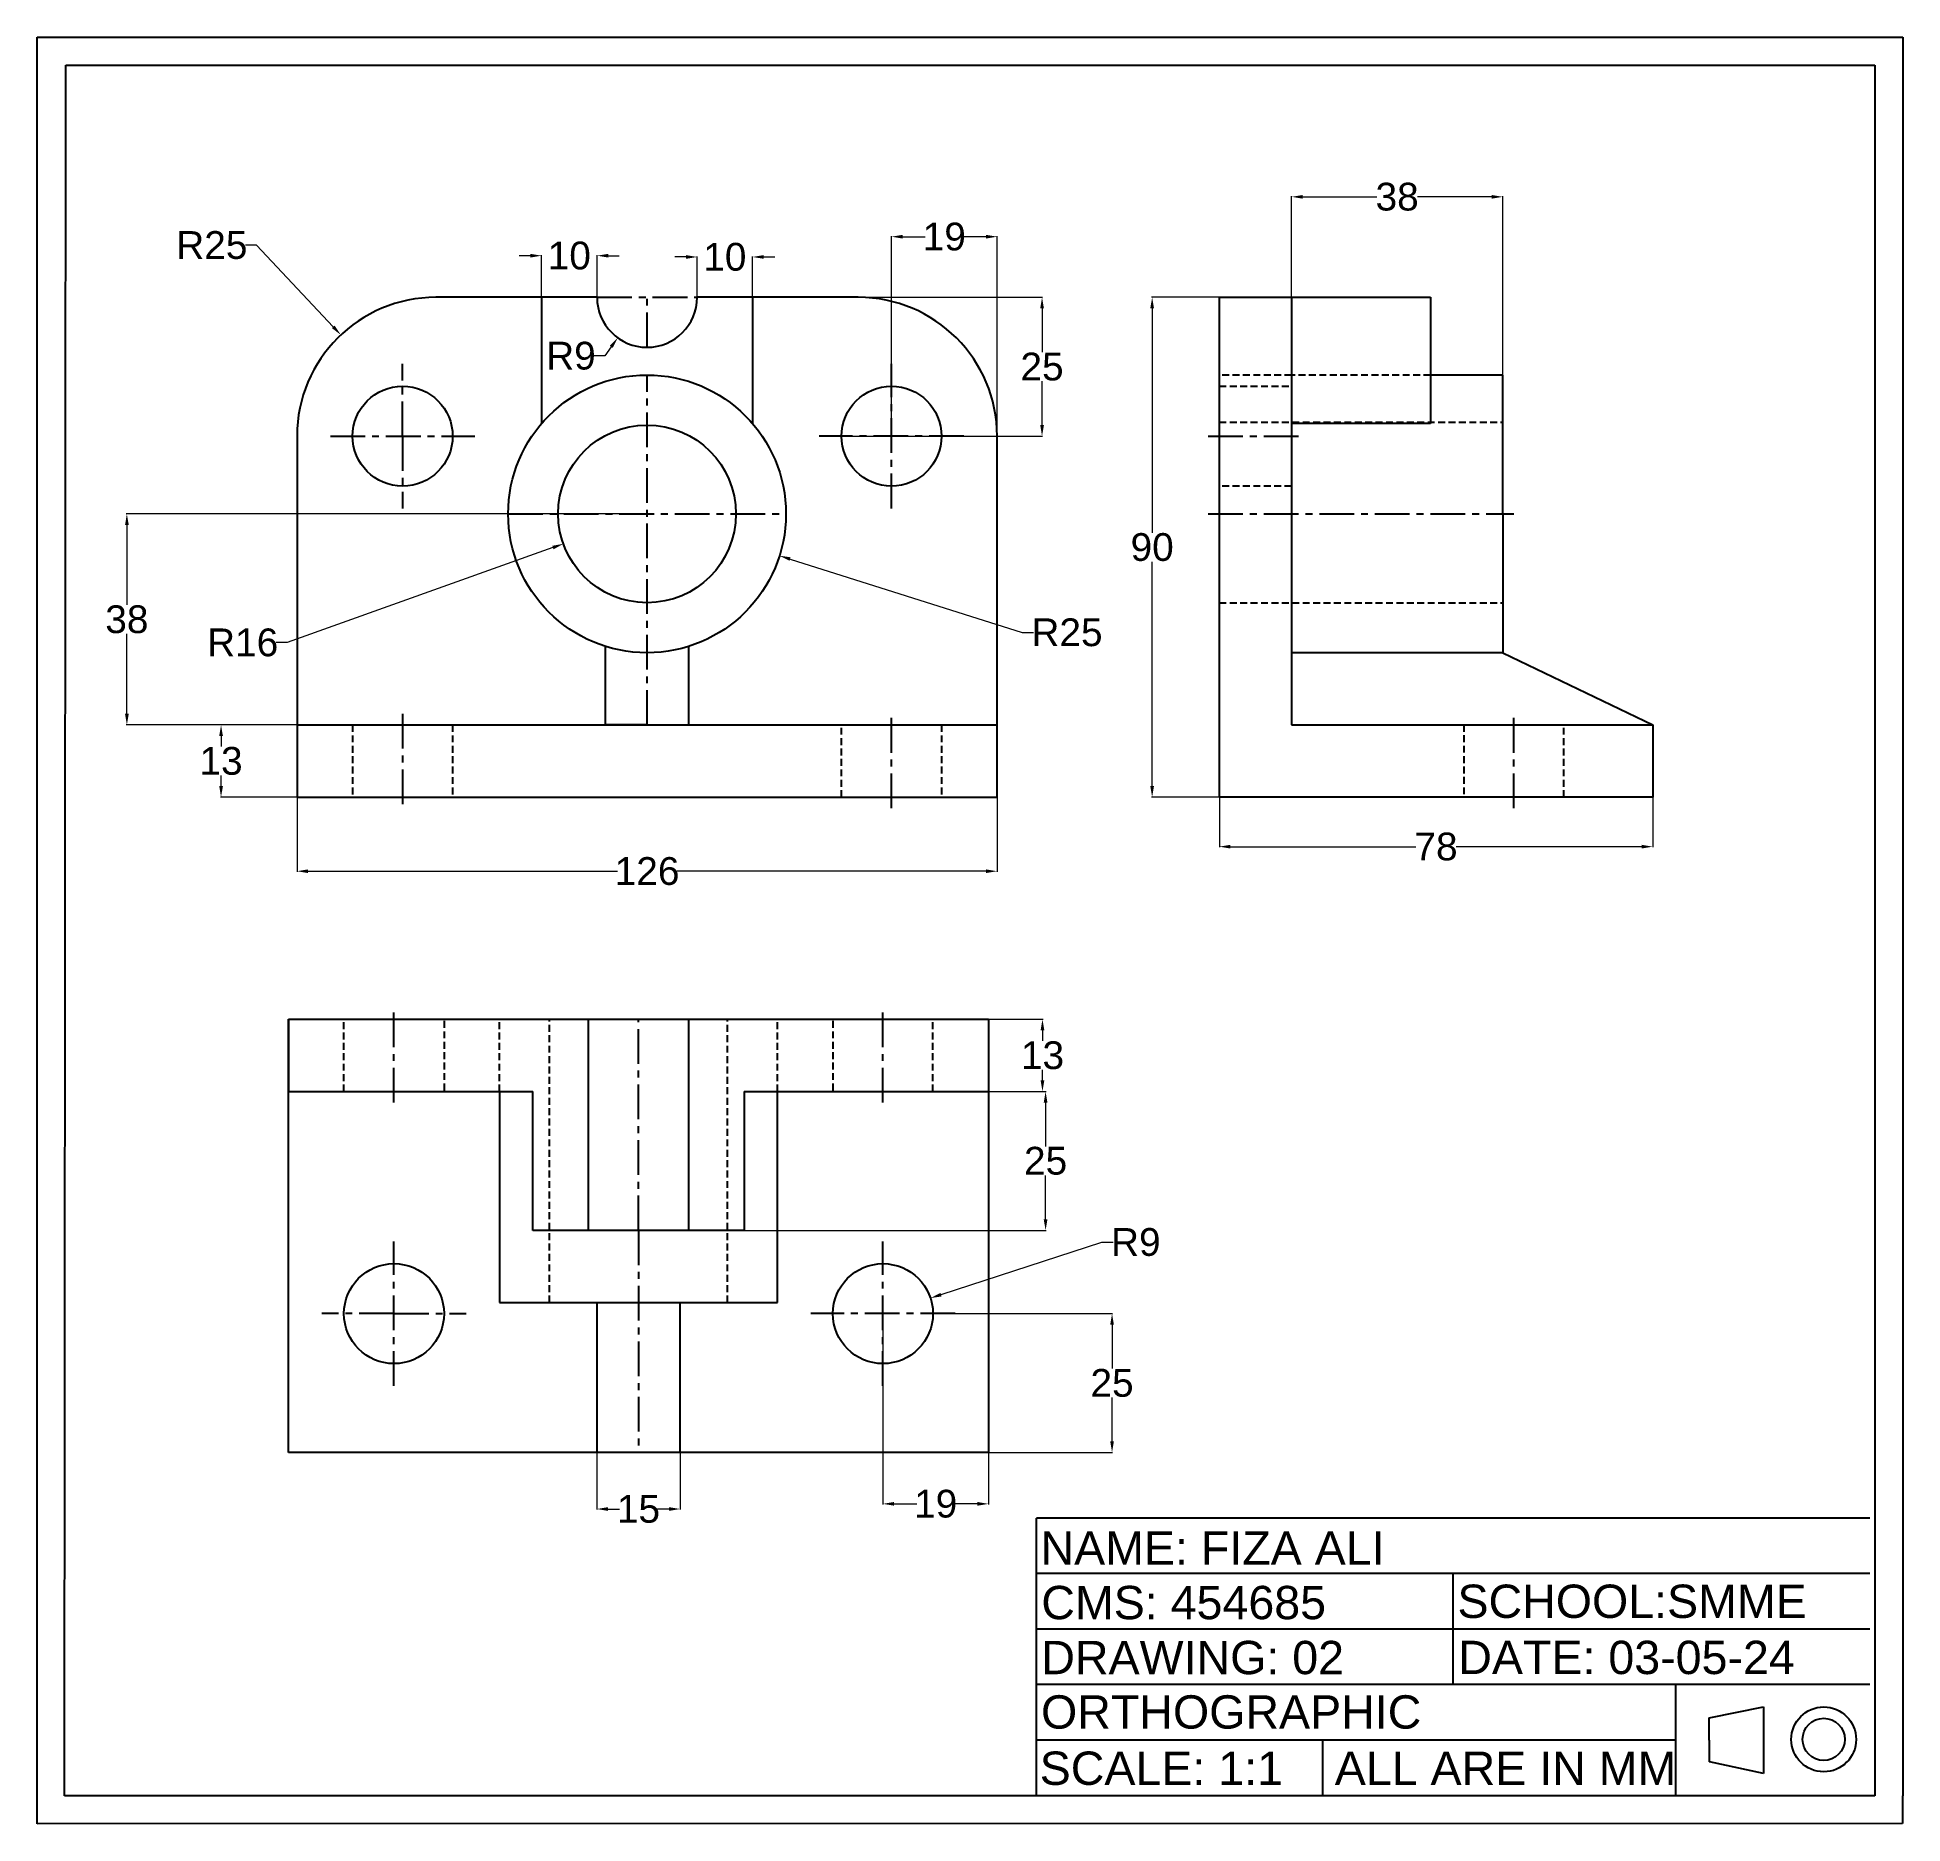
# Model space of a CAD drawing. Header units: inches. Extents: x -38 to 298, y -252 to 69.
import ezdxf

# ---------------------------------------------------------------- set-up
doc = ezdxf.new("R2010")
doc.units = ezdxf.units.IN
doc.header["$MEASUREMENT"] = 0
doc.linetypes.add('CENTER', pattern=[2, 1.25, -0.25, 0.25, -0.25])
doc.linetypes.add('HIDDEN', pattern=[0.375, 0.25, -0.125])
doc.layers.add('AM_5', color=3, linetype='Continuous', lineweight=15)
for name, color, linetype in [('BOUNDRY', 7, 'Continuous'), ('center line', 2, 'CENTER'), ('continuous line', 7, 'Continuous'), ('hidden line', 4, 'HIDDEN')]:
    doc.layers.add(name, color=color, linetype=linetype)
doc.styles.get("Standard").update_dxf_attribs({"font": 'arial.ttf'})
doc.dimstyles.new('AM_ANSI$0', dxfattribs={"dimtxt": 5, "dimasz": 2, "dimexe": 0.1, "dimexo": 0.05, "dimgap": 0.06, "dimtad": 0, "dimtih": 1, "dimtoh": 1, "dimdec": 0, "dimzin": 7, "dimdsep": 46, "dimtxsty": 'Standard', "dimcen": 0, "dimclrd": 256, "dimclre": 256, "dimclrt": 2, "dimadec": 0, "dimazin": 2, "dimtp": 0.1, "dimtm": 0.1, "dimtfac": 0.71, "dimtdec": 0, "dimtofl": 0, "dimtmove": 0, "dimatfit": 3, "dimfxl": 1, "dimtolj": 1, "dimtzin": 7, "dimlwd": -1, "dimlwe": -1, "dimarcsym": 1})
doc.dimstyles.new('AM_ANSI$4', dxfattribs={"dimtxt": 5, "dimasz": 2, "dimexe": 0.1, "dimexo": 0.05, "dimgap": 0.06, "dimtad": 0, "dimtih": 1, "dimtoh": 1, "dimdec": 0, "dimzin": 7, "dimdsep": 46, "dimtxsty": 'Standard', "dimcen": 0, "dimclrd": 256, "dimclre": 256, "dimclrt": 2, "dimadec": 0, "dimazin": 2, "dimtp": 0.1, "dimtm": 0.1, "dimtfac": 0.71, "dimtdec": 0, "dimtofl": 0, "dimtmove": 0, "dimatfit": 0, "dimfxl": 1, "dimtolj": 1, "dimtzin": 7, "dimlwd": -1, "dimlwe": -1, "dimarcsym": 1})

# ---------------------------------------------------------------- blocks, each defined once
blk = doc.blocks.new('*D4')
at = {"layer": 'AM_5', "linetype": 'ByBlock', "transparency": 16777216}
for p, q in [((174.95, -67.64), (174.95, -76.61)), ((252.95, -67.64), (252.95, -76.61)), ((176.95, -76.51), (210.32, -76.51)), ((250.95, -76.51), (217.57, -76.51))]:
    blk.add_line(p, q, dxfattribs=at)
at = {"layer": 'AM_5', "transparency": 16777216}
for points in [[(176.95, -76.17), (176.95, -76.84), (174.95, -76.51)], [(250.95, -76.17), (250.95, -76.84), (252.95, -76.51)]]:
    blk.add_solid(points, dxfattribs=at)
at = {"layer": 'Defpoints', "color": 0, "transparency": 16777216}
for p in [(174.95, -67.59), (252.95, -67.59), (252.95, -76.51)]:
    blk.add_point(p, dxfattribs=at)
at = {"layer": 'AM_5', "color": 2, "transparency": 16777216, "insert": (213.95, -76.51), "char_height": 5, "attachment_point": 5}
blk.add_mtext('\\A1;78', dxfattribs=at)
blk = doc.blocks.new('*D5')
at = {"layer": 'AM_5', "linetype": 'ByBlock', "transparency": 16777216}
for p, q in [((8.95, -67.64), (8.95, -81.03)), ((134.95, -67.64), (134.95, -81.03)), ((10.95, -80.93), (66.6, -80.93)), ((132.95, -80.93), (77.29, -80.93))]:
    blk.add_line(p, q, dxfattribs=at)
at = {"layer": 'AM_5', "transparency": 16777216}
for points in [[(10.95, -80.6), (10.95, -81.26), (8.95, -80.93)], [(132.95, -80.6), (132.95, -81.26), (134.95, -80.93)]]:
    blk.add_solid(points, dxfattribs=at)
at = {"layer": 'Defpoints', "color": 0, "transparency": 16777216}
for p in [(8.95, -67.59), (134.95, -67.59), (134.95, -80.93)]:
    blk.add_point(p, dxfattribs=at)
at = {"layer": 'AM_5', "color": 2, "transparency": 16777216, "insert": (71.95, -80.93), "char_height": 5, "attachment_point": 5}
blk.add_mtext('\\A1;126', dxfattribs=at)
blk = doc.blocks.new('*D6')
at = {"layer": 'AM_5', "linetype": 'ByBlock', "transparency": 16777216}
for p, q in [((114.4, -160.64), (114.4, -194.94)), ((133.4, -160.64), (133.4, -194.94)), ((116.4, -194.84), (120.49, -194.84)), ((131.4, -194.84), (127.31, -194.84))]:
    blk.add_line(p, q, dxfattribs=at)
at = {"layer": 'AM_5', "transparency": 16777216}
for points in [[(116.4, -194.5), (116.4, -195.17), (114.4, -194.84)], [(131.4, -194.5), (131.4, -195.17), (133.4, -194.84)]]:
    blk.add_solid(points, dxfattribs=at)
at = {"layer": 'Defpoints', "color": 0, "transparency": 16777216}
for p in [(114.4, -160.59), (133.4, -160.59), (133.4, -194.84)]:
    blk.add_point(p, dxfattribs=at)
at = {"layer": 'AM_5', "color": 2, "transparency": 16777216, "insert": (123.9, -194.84), "char_height": 5, "attachment_point": 5}
blk.add_mtext('\\A1;19', dxfattribs=at)
blk = doc.blocks.new('*D7')
at = {"layer": 'AM_5', "linetype": 'ByBlock', "transparency": 16777216}
for p, q in [((78.95, 29.67), (76.95, 29.67)), ((80.95, 22.46), (80.95, 29.77)), ((90.95, 22.46), (90.95, 29.77)), ((92.95, 29.67), (94.95, 29.67))]:
    blk.add_line(p, q, dxfattribs=at)
at = {"layer": 'AM_5', "transparency": 16777216}
for points in [[(78.95, 30.01), (78.95, 29.34), (80.95, 29.67)], [(92.95, 30.01), (92.95, 29.34), (90.95, 29.67)]]:
    blk.add_solid(points, dxfattribs=at)
at = {"layer": 'Defpoints', "color": 0, "transparency": 16777216}
for p in [(90.95, 29.67), (80.95, 22.41), (90.95, 22.41)]:
    blk.add_point(p, dxfattribs=at)
at = {"layer": 'AM_5', "color": 2, "transparency": 16777216, "insert": (85.95, 29.67), "char_height": 5, "attachment_point": 5}
blk.add_mtext('\\A1;10', dxfattribs=at)
blk = doc.blocks.new('*D8')
at = {"layer": 'AM_5', "linetype": 'ByBlock', "transparency": 16777216}
for p, q in [((50.95, 29.9), (48.95, 29.9)), ((52.95, 22.46), (52.95, 30)), ((62.95, 22.46), (62.95, 30)), ((64.95, 29.9), (66.95, 29.9))]:
    blk.add_line(p, q, dxfattribs=at)
at = {"layer": 'AM_5', "transparency": 16777216}
for points in [[(50.95, 30.23), (50.95, 29.57), (52.95, 29.9)], [(64.95, 30.23), (64.95, 29.57), (62.95, 29.9)]]:
    blk.add_solid(points, dxfattribs=at)
at = {"layer": 'Defpoints', "color": 0, "transparency": 16777216}
for p in [(62.95, 29.9), (52.95, 22.41), (62.95, 22.41)]:
    blk.add_point(p, dxfattribs=at)
at = {"layer": 'AM_5', "color": 2, "transparency": 16777216, "insert": (57.95, 29.9), "char_height": 5, "attachment_point": 5}
blk.add_mtext('\\A1;10', dxfattribs=at)
blk = doc.blocks.new('*D9')
at = {"layer": 'AM_5', "linetype": 'ByBlock', "transparency": 16777216}
for p, q in [((62.9, -185.64), (62.9, -195.87)), ((77.9, -185.64), (77.9, -195.87)), ((64.9, -195.77), (66.97, -195.77)), ((75.9, -195.77), (73.82, -195.77))]:
    blk.add_line(p, q, dxfattribs=at)
at = {"layer": 'AM_5', "transparency": 16777216}
for points in [[(64.9, -195.44), (64.9, -196.1), (62.9, -195.77)], [(75.9, -195.44), (75.9, -196.1), (77.9, -195.77)]]:
    blk.add_solid(points, dxfattribs=at)
at = {"layer": 'Defpoints', "color": 0, "transparency": 16777216}
for p in [(62.9, -185.59), (77.9, -185.59), (77.9, -195.77)]:
    blk.add_point(p, dxfattribs=at)
at = {"layer": 'AM_5', "color": 2, "transparency": 16777216, "insert": (70.4, -195.77), "char_height": 5, "attachment_point": 5}
blk.add_mtext('\\A1;15', dxfattribs=at)
blk = doc.blocks.new('*D10')
at = {"layer": 'AM_5', "linetype": 'ByBlock', "transparency": 16777216}
for p, q in [((187.95, -41.54), (187.95, 40.6)), ((189.95, 40.5), (203.3, 40.5)), ((223.95, 40.5), (210.59, 40.5)), ((225.95, -41.54), (225.95, 40.6))]:
    blk.add_line(p, q, dxfattribs=at)
at = {"layer": 'AM_5', "transparency": 16777216}
for points in [[(189.95, 40.83), (189.95, 40.17), (187.95, 40.5)], [(223.95, 40.83), (223.95, 40.17), (225.95, 40.5)]]:
    blk.add_solid(points, dxfattribs=at)
at = {"layer": 'Defpoints', "color": 0, "transparency": 16777216}
for p in [(225.95, 40.5), (187.95, -41.59), (225.95, -41.59)]:
    blk.add_point(p, dxfattribs=at)
at = {"layer": 'AM_5', "color": 2, "transparency": 16777216, "insert": (206.95, 40.5), "char_height": 5, "attachment_point": 5}
blk.add_mtext('\\A1;38', dxfattribs=at)
blk = doc.blocks.new('*D11')
at = {"layer": 'AM_5', "linetype": 'ByBlock', "transparency": 16777216}
for p, q in [((124.86, -157.17), (153.83, -147.72)), ((153.83, -147.72), (155.83, -147.72))]:
    blk.add_line(p, q, dxfattribs=at)
at = {"layer": 'AM_5', "transparency": 16777216}
blk.add_solid([(124.75, -156.86), (124.96, -157.49), (122.96, -157.79)], dxfattribs=at)
at = {"layer": 'Defpoints', "color": 0, "transparency": 16777216}
for p in [(122.96, -157.79), (114.4, -160.59)]:
    blk.add_point(p, dxfattribs=at)
at = {"layer": 'AM_5', "color": 2, "transparency": 16777216, "insert": (159.92, -147.72), "char_height": 5, "attachment_point": 5}
blk.add_mtext('\\A1;R9', dxfattribs=at)
blk = doc.blocks.new('*D12')
at = {"layer": 'AM_5', "linetype": 'ByBlock', "transparency": 16777216}
for p, q in [((65.51, 13.49), (64.34, 11.87)), ((64.34, 11.87), (62.34, 11.87))]:
    blk.add_line(p, q, dxfattribs=at)
at = {"layer": 'AM_5', "transparency": 16777216}
blk.add_solid([(65.24, 13.69), (65.78, 13.3), (66.68, 15.11)], dxfattribs=at)
at = {"layer": 'Defpoints', "color": 0, "transparency": 16777216}
for p in [(71.95, 22.41), (66.68, 15.11)]:
    blk.add_point(p, dxfattribs=at)
at = {"layer": 'AM_5', "color": 2, "transparency": 16777216, "insert": (58.25, 11.87), "char_height": 5, "attachment_point": 5}
blk.add_mtext('\\A1;R9', dxfattribs=at)
blk = doc.blocks.new('*D13')
at = {"layer": 'AM_5', "linetype": 'ByBlock', "transparency": 16777216}
for p, q in [((1.67, 31.79), (-0.33, 31.79)), ((15.46, 17.1), (1.67, 31.79))]:
    blk.add_line(p, q, dxfattribs=at)
at = {"layer": 'AM_5', "transparency": 16777216}
blk.add_solid([(15.71, 17.32), (15.22, 16.87), (16.83, 15.64)], dxfattribs=at)
at = {"layer": 'Defpoints', "color": 0, "transparency": 16777216}
for p in [(16.83, 15.64), (33.95, -2.59)]:
    blk.add_point(p, dxfattribs=at)
at = {"layer": 'AM_5', "color": 2, "transparency": 16777216, "insert": (-6.39, 31.79), "char_height": 5, "attachment_point": 5}
blk.add_mtext('\\A1;R25', dxfattribs=at)
blk = doc.blocks.new('*D14')
at = {"layer": 'AM_5', "linetype": 'ByBlock', "transparency": 16777216}
for p, q in [((97.69, -24.73), (139.48, -37.94)), ((139.48, -37.94), (141.48, -37.94))]:
    blk.add_line(p, q, dxfattribs=at)
at = {"layer": 'AM_5', "transparency": 16777216}
blk.add_solid([(97.79, -24.41), (97.59, -25.04), (95.78, -24.12)], dxfattribs=at)
at = {"layer": 'Defpoints', "color": 0, "transparency": 16777216}
for p in [(71.95, -16.59), (95.78, -24.12)]:
    blk.add_point(p, dxfattribs=at)
at = {"layer": 'AM_5', "color": 2, "transparency": 16777216, "insert": (147.53, -37.94), "char_height": 5, "attachment_point": 5}
blk.add_mtext('\\A1;R25', dxfattribs=at)
blk = doc.blocks.new('*D15')
at = {"layer": 'AM_5', "linetype": 'ByBlock', "transparency": 16777216}
for p, q in [((55, -22.65), (7.19, -39.76)), ((7.19, -39.76), (5.19, -39.76))]:
    blk.add_line(p, q, dxfattribs=at)
at = {"layer": 'AM_5', "transparency": 16777216}
blk.add_solid([(54.89, -22.34), (55.11, -22.97), (56.88, -21.98)], dxfattribs=at)
at = {"layer": 'Defpoints', "color": 0, "transparency": 16777216}
for p in [(71.95, -16.59), (56.88, -21.98)]:
    blk.add_point(p, dxfattribs=at)
at = {"layer": 'AM_5', "color": 2, "transparency": 16777216, "insert": (-0.84, -39.76), "char_height": 5, "attachment_point": 5}
blk.add_mtext('\\A1;R16', dxfattribs=at)
blk = doc.blocks.new('*D16')
at = {"layer": 'AM_5', "linetype": 'ByBlock', "transparency": 16777216}
for p, q in [((133.45, -107.59), (143.22, -107.59)), ((143.12, -109.59), (143.12, -111.47)), ((143.12, -118.59), (143.12, -116.7)), ((133.45, -120.59), (143.22, -120.59))]:
    blk.add_line(p, q, dxfattribs=at)
at = {"layer": 'AM_5', "transparency": 16777216}
for points in [[(142.78, -109.59), (143.45, -109.59), (143.12, -107.59)], [(142.78, -118.59), (143.45, -118.59), (143.12, -120.59)]]:
    blk.add_solid(points, dxfattribs=at)
at = {"layer": 'Defpoints', "color": 0, "transparency": 16777216}
for p in [(133.4, -107.59), (133.4, -120.59), (143.12, -120.59)]:
    blk.add_point(p, dxfattribs=at)
at = {"layer": 'AM_5', "color": 2, "transparency": 16777216, "insert": (143.12, -114.09), "char_height": 5, "attachment_point": 5}
blk.add_mtext('\\A1;13', dxfattribs=at)
blk = doc.blocks.new('*D17')
at = {"layer": 'AM_5', "linetype": 'ByBlock', "transparency": 16777216}
for p, q in [((8.9, -54.59), (-4.83, -54.59)), ((-4.73, -56.59), (-4.73, -58.47)), ((-4.73, -65.59), (-4.73, -63.7)), ((8.9, -67.59), (-4.83, -67.59))]:
    blk.add_line(p, q, dxfattribs=at)
at = {"layer": 'AM_5', "transparency": 16777216}
for points in [[(-5.06, -56.59), (-4.39, -56.59), (-4.73, -54.59)], [(-5.06, -65.59), (-4.39, -65.59), (-4.73, -67.59)]]:
    blk.add_solid(points, dxfattribs=at)
at = {"layer": 'Defpoints', "color": 0, "transparency": 16777216}
for p in [(8.95, -54.59), (-4.73, -67.59), (8.95, -67.59)]:
    blk.add_point(p, dxfattribs=at)
at = {"layer": 'AM_5', "color": 2, "transparency": 16777216, "insert": (-4.73, -61.09), "char_height": 5, "attachment_point": 5}
blk.add_mtext('\\A1;13', dxfattribs=at)
blk = doc.blocks.new('*D19')
at = {"layer": 'AM_5', "linetype": 'ByBlock', "transparency": 16777216}
for p, q in [((115.95, -2.54), (115.95, 33.42)), ((117.95, 33.32), (122.03, 33.32)), ((132.95, 33.32), (128.86, 33.32)), ((134.95, -2.54), (134.95, 33.42))]:
    blk.add_line(p, q, dxfattribs=at)
at = {"layer": 'AM_5', "transparency": 16777216}
for points in [[(117.95, 33.66), (117.95, 32.99), (115.95, 33.32)], [(132.95, 33.66), (132.95, 32.99), (134.95, 33.32)]]:
    blk.add_solid(points, dxfattribs=at)
at = {"layer": 'Defpoints', "color": 0, "transparency": 16777216}
for p in [(134.95, 33.32), (115.95, -2.59), (134.95, -2.59)]:
    blk.add_point(p, dxfattribs=at)
at = {"layer": 'AM_5', "color": 2, "transparency": 16777216, "insert": (125.45, 33.32), "char_height": 5, "attachment_point": 5}
blk.add_mtext('\\A1;19', dxfattribs=at)
blk = doc.blocks.new('*D20')
at = {"layer": 'AM_5', "linetype": 'ByBlock', "transparency": 16777216}
for p, q in [((71.9, -16.59), (-21.78, -16.59)), ((-21.68, -18.59), (-21.68, -32.97)), ((-21.68, -52.59), (-21.68, -38.2)), ((71.9, -54.59), (-21.78, -54.59))]:
    blk.add_line(p, q, dxfattribs=at)
at = {"layer": 'AM_5', "transparency": 16777216}
for points in [[(-22.01, -18.59), (-21.34, -18.59), (-21.68, -16.59)], [(-22.01, -52.59), (-21.34, -52.59), (-21.68, -54.59)]]:
    blk.add_solid(points, dxfattribs=at)
at = {"layer": 'Defpoints', "color": 0, "transparency": 16777216}
for p in [(71.95, -16.59), (-21.68, -54.59), (71.95, -54.59)]:
    blk.add_point(p, dxfattribs=at)
at = {"layer": 'AM_5', "color": 2, "transparency": 16777216, "insert": (-21.68, -35.59), "char_height": 5, "attachment_point": 5}
blk.add_mtext('\\A1;38', dxfattribs=at)
blk = doc.blocks.new('*D21')
at = {"layer": 'AM_5', "linetype": 'ByBlock', "transparency": 16777216}
for p, q in [((89.45, -120.59), (143.78, -120.59)), ((143.68, -122.59), (143.68, -130.47)), ((143.68, -143.59), (143.68, -135.7)), ((89.45, -145.59), (143.78, -145.59))]:
    blk.add_line(p, q, dxfattribs=at)
at = {"layer": 'AM_5', "transparency": 16777216}
for points in [[(143.34, -122.59), (144.01, -122.59), (143.68, -120.59)], [(143.34, -143.59), (144.01, -143.59), (143.68, -145.59)]]:
    blk.add_solid(points, dxfattribs=at)
at = {"layer": 'Defpoints', "color": 0, "transparency": 16777216}
for p in [(89.4, -120.59), (89.4, -145.59), (143.68, -145.59)]:
    blk.add_point(p, dxfattribs=at)
at = {"layer": 'AM_5', "color": 2, "transparency": 16777216, "insert": (143.68, -133.09), "char_height": 5, "attachment_point": 5}
blk.add_mtext('\\A1;25', dxfattribs=at)
blk = doc.blocks.new('*D22')
at = {"layer": 'AM_5', "linetype": 'ByBlock', "transparency": 16777216}
for p, q in [((174.9, 22.41), (162.76, 22.41)), ((162.86, 20.41), (162.86, -19.97)), ((162.86, -65.59), (162.86, -25.2)), ((174.9, -67.59), (162.76, -67.59))]:
    blk.add_line(p, q, dxfattribs=at)
at = {"layer": 'AM_5', "transparency": 16777216}
for points in [[(162.52, 20.41), (163.19, 20.41), (162.86, 22.41)], [(162.52, -65.59), (163.19, -65.59), (162.86, -67.59)]]:
    blk.add_solid(points, dxfattribs=at)
at = {"layer": 'Defpoints', "color": 0, "transparency": 16777216}
for p in [(174.95, 22.41), (162.86, -67.59), (174.95, -67.59)]:
    blk.add_point(p, dxfattribs=at)
at = {"layer": 'AM_5', "color": 2, "transparency": 16777216, "insert": (162.86, -22.59), "char_height": 5, "attachment_point": 5}
blk.add_mtext('\\A1;90', dxfattribs=at)
blk = doc.blocks.new('*D23')
at = {"layer": 'AM_5', "linetype": 'ByBlock', "transparency": 16777216}
for p, q in [((123.45, -160.59), (155.74, -160.59)), ((155.64, -162.59), (155.64, -170.47)), ((155.64, -183.59), (155.64, -175.7)), ((123.45, -185.59), (155.74, -185.59))]:
    blk.add_line(p, q, dxfattribs=at)
at = {"layer": 'AM_5', "transparency": 16777216}
for points in [[(155.31, -162.59), (155.97, -162.59), (155.64, -160.59)], [(155.31, -183.59), (155.97, -183.59), (155.64, -185.59)]]:
    blk.add_solid(points, dxfattribs=at)
at = {"layer": 'Defpoints', "color": 0, "transparency": 16777216}
for p in [(123.4, -160.59), (123.4, -185.59), (155.64, -185.59)]:
    blk.add_point(p, dxfattribs=at)
at = {"layer": 'AM_5', "color": 2, "transparency": 16777216, "insert": (155.64, -173.09), "char_height": 5, "attachment_point": 5}
blk.add_mtext('\\A1;25', dxfattribs=at)
blk = doc.blocks.new('*D24')
at = {"layer": 'AM_5', "linetype": 'ByBlock', "transparency": 16777216}
for p, q in [((107, 22.41), (143.14, 22.41)), ((143.04, 20.41), (143.04, 12.53)), ((143.04, -0.59), (143.04, 7.3)), ((107, -2.59), (143.14, -2.59))]:
    blk.add_line(p, q, dxfattribs=at)
at = {"layer": 'AM_5', "transparency": 16777216}
for points in [[(142.71, 20.41), (143.38, 20.41), (143.04, 22.41)], [(142.71, -0.59), (143.38, -0.59), (143.04, -2.59)]]:
    blk.add_solid(points, dxfattribs=at)
at = {"layer": 'Defpoints', "color": 0, "transparency": 16777216}
for p in [(106.95, 22.41), (143.04, 22.41), (106.95, -2.59)]:
    blk.add_point(p, dxfattribs=at)
at = {"layer": 'AM_5', "color": 2, "transparency": 16777216, "insert": (143.04, 9.91), "char_height": 5, "attachment_point": 5}
blk.add_mtext('\\A1;25', dxfattribs=at)

msp = doc.modelspace()

# ---------------------------------------------------------------- linework, layer by layer
at = {"layer": 'BOUNDRY'}
for p, q in [((-37.8, 69.23), (297.95, 69.23)), ((-37.8, -252.43), (-37.8, 69.23)), ((297.95, 69.23), (297.95, -247.43)), ((-32.93, -247.43), (-32.67, 64.23)), ((-32.67, 64.23), (292.95, 64.23)), ((292.95, 64.23), (292.95, -247.43)), ((142.05, -247.39), (142.05, -197.39)), ((292.05, -197.39), (142.05, -197.39)), ((292.05, -207.39), (142.05, -207.39)), ((217.05, -227.39), (217.05, -207.39)), ((292.05, -217.39), (142.05, -217.39)), ((292.05, -227.39), (142.05, -227.39)), ((257.05, -227.39), (257.05, -247.39)), ((263.13, -233.39), (272.87, -231.38)), ((272.87, -231.38), (272.87, -237.39)), ((263.13, -237.39), (263.13, -233.39)), ((257.05, -237.39), (142.05, -237.39)), ((193.59, -247.39), (193.59, -237.39)), ((263.15, -241.3), (263.15, -237.39)), ((272.87, -237.39), (272.87, -243.41)), ((272.87, -243.41), (263.15, -241.3)), ((292.95, -247.43), (-32.93, -247.43)), ((297.93, -247.39), (297.93, -252.39)), ((297.93, -252.39), (-37.8, -252.43))]:
    msp.add_line(p, q, dxfattribs=at)
for radius in [5.84, 3.8]:
    msp.add_circle((283.73, -237.25), radius, dxfattribs=at)
at = {"layer": 'center line', "ltscale": 5}
for p, q in [((62.95, 22.41), (80.95, 22.41)), ((71.95, 13.41), (71.95, 22.41)), ((27.95, -2.59), (27.95, 10.41)), ((115.95, -15.59), (115.95, 10.41)), ((71.95, -54.59), (71.95, 8.41)), ((14.95, -2.59), (40.95, -2.59)), ((27.95, -2.59), (27.95, -15.59)), ((128.95, -2.59), (102.95, -2.59)), ((172.95, -2.59), (189.95, -2.59)), ((46.95, -16.59), (96.95, -16.59)), ((172.95, -16.59), (227.95, -16.59)), ((27.95, -52.59), (27.95, -69.59)), ((115.95, -69.59), (115.95, -52.59)), ((227.95, -69.59), (227.95, -52.59)), ((26.4, -122.59), (26.4, -105.59)), ((114.4, -122.59), (114.4, -105.59)), ((70.4, -145.59), (70.4, -107.59)), ((26.4, -173.59), (26.4, -147.59)), ((70.4, -145.59), (70.4, -185.59)), ((114.4, -173.59), (114.4, -147.59)), ((26.4, -160.59), (13.4, -160.59)), ((26.4, -160.59), (39.4, -160.59)), ((127.4, -160.59), (101.4, -160.59))]:
    msp.add_line(p, q, dxfattribs=at)
at = {"layer": 'continuous line'}
for p, q in [((62.95, 22.41), (33.95, 22.41)), ((62.95, 22.41), (52.95, 22.41)), ((52.95, 22.41), (52.95, -0.34)), ((109.95, 22.41), (80.95, 22.41)), ((90.95, 22.41), (90.95, -0.34)), ((174.95, -67.59), (174.95, 22.41)), ((174.95, 22.41), (212.95, 22.41)), ((187.95, 22.41), (187.95, -54.59)), ((187.95, 22.41), (212.95, 22.41)), ((212.95, 22.41), (212.95, -0.34)), ((225.95, 8.41), (212.95, 8.41)), ((225.95, -16.59), (225.95, 8.41)), ((8.95, -2.59), (8.95, -67.59)), ((134.95, -67.59), (134.95, -2.59)), ((212.95, -0.34), (187.95, -0.34)), ((225.95, -16.59), (225.95, -41.59)), ((64.45, -54.59), (64.45, -40.44)), ((79.45, -54.59), (79.45, -40.44)), ((225.95, -41.59), (187.95, -41.59)), ((225.95, -41.59), (252.95, -54.59)), ((8.95, -54.59), (134.95, -54.59)), ((71.95, -54.59), (64.45, -54.59)), ((71.95, -54.59), (79.45, -54.59)), ((187.95, -54.59), (252.95, -54.59)), ((252.95, -54.59), (252.95, -67.59)), ((8.95, -67.59), (134.95, -67.59)), ((252.95, -67.59), (174.95, -67.59)), ((7.4, -107.59), (61.4, -107.59)), ((7.4, -185.59), (7.4, -107.59)), ((7.4, -107.59), (7.4, -120.59)), ((61.4, -145.59), (61.4, -107.59)), ((61.4, -107.59), (79.4, -107.59)), ((79.4, -107.59), (79.4, -145.59)), ((79.4, -107.59), (133.4, -107.59)), ((133.4, -107.59), (133.4, -185.59)), ((7.4, -120.59), (51.4, -120.59)), ((45.4, -120.59), (45.4, -158.59)), ((51.4, -145.59), (51.4, -120.59)), ((89.4, -120.59), (89.4, -145.59)), ((89.4, -120.59), (133.4, -120.59)), ((95.4, -158.59), (95.4, -120.59)), ((89.4, -145.59), (51.4, -145.59)), ((45.4, -158.59), (95.4, -158.59)), ((62.9, -158.59), (62.9, -185.59)), ((77.9, -185.59), (77.9, -158.59)), ((133.4, -185.59), (7.4, -185.59))]:
    msp.add_line(p, q, dxfattribs=at)
for centre, radius in [((71.95, -16.59), 25), ((27.95, -2.59), 9), ((115.95, -2.59), 9), ((71.95, -16.59), 16), ((26.4, -160.59), 9), ((114.4, -160.59), 9)]:
    msp.add_circle(centre, radius, dxfattribs=at)
for centre, radius, start, end in [((33.95, -2.59), 25, 90, 180), ((71.95, 22.41), 9, 180, 0), ((109.95, -2.59), 25, 0, 90)]:
    msp.add_arc(centre, radius, start, end, dxfattribs=at)
at = {"layer": 'hidden line', "ltscale": 5}
for p, q in [((187.95, 8.41), (174.95, 8.41)), ((212.95, 8.41), (187.95, 8.41)), ((174.95, 6.41), (187.95, 6.41)), ((174.95, -0.09), (225.95, -0.09)), ((187.95, -11.59), (174.95, -11.59)), ((174.95, -32.59), (225.95, -32.59)), ((18.95, -54.59), (18.95, -67.59)), ((36.95, -54.59), (36.95, -67.59)), ((106.95, -67.59), (106.95, -54.59)), ((124.95, -54.59), (124.95, -67.59)), ((218.95, -54.58), (218.95, -67.59)), ((236.95, -67.59), (236.95, -54.59)), ((17.4, -120.59), (17.4, -107.59)), ((35.4, -107.89), (35.4, -120.59)), ((45.4, -120.59), (45.4, -107.59)), ((54.4, -158.59), (54.4, -107.59)), ((86.4, -158.59), (86.4, -107.59)), ((95.4, -120.59), (95.4, -107.59)), ((105.4, -107.89), (105.4, -120.59)), ((123.4, -120.59), (123.4, -107.59))]:
    msp.add_line(p, q, dxfattribs=at)

# ---------------------------------------------------------------- texts
at = {"layer": 'BOUNDRY', "char_height": 6, "attachment_point": 1}
for s, insert in [('NAME: FIZA ALI ', (142.76, -199.8)), ('CMS: 454685', (142.91, -209.61)), ('SCHOOL:SMME', (217.81, -209.38)), ('DRAWING: 02', (142.91, -219.51)), ('DATE: 03-05-24', (217.96, -219.49)), ('ORTHOGRAPHIC ', (142.86, -229.31)), ('SCALE: 1:1    ALL ARE IN MM', (142.62, -239.44))]:
    msp.add_mtext(s, dxfattribs=dict(at, insert=insert))

# ---------------------------------------------------------------- dimensions: what is measured, and where the dimension line sits
at = {"layer": 'AM_5'}
for base, p1, p2, picture, middle in [((225.95, 40.5), (187.95, -41.59), (225.95, -41.59), '*D10', (206.95, 40.5)), ((62.95, 29.9), (52.95, 22.41), (62.95, 22.41), '*D8', (57.95, 29.9)), ((90.95, 29.67), (80.95, 22.41), (90.95, 22.41), '*D7', (85.95, 29.67)), ((134.95, -80.93), (8.95, -67.59), (134.95, -67.59), '*D5', (71.95, -80.93)), ((77.9, -195.77), (62.9, -185.59), (77.9, -185.59), '*D9', (70.4, -195.77))]:
    dim = msp.add_linear_dim(base=base, p1=p1, p2=p2, dimstyle='AM_ANSI$0', dxfattribs=at)
    dim.commit()
    dim.dimension.update_dxf_attribs({"geometry": picture, "text_midpoint": middle})
for center, mpoint, picture, middle in [((33.95, -2.59), (16.83, 15.64), '*D13', (-6.39, 31.79)), ((71.95, 22.41), (66.68, 15.11), '*D12', (58.25, 11.87)), ((71.95, -16.59), (56.88, -21.98), '*D15', (-0.84, -39.76)), ((71.95, -16.59), (95.78, -24.12), '*D14', (147.53, -37.94)), ((114.4, -160.59), (122.96, -157.79), '*D11', (159.92, -147.72))]:
    dim = msp.add_radius_dim(center=center, mpoint=mpoint, dimstyle='AM_ANSI$4', dxfattribs=at)
    dim.commit()
    dim.dimension.update_dxf_attribs({"geometry": picture, "text_midpoint": middle, "dimtype": 164})
for p1, p2, distance, picture, middle in [((115.95, -2.59), (134.95, -2.59), 35.91, '*D19', (125.45, 33.32)), ((174.95, 22.41), (174.95, -67.59), -12.09, '*D22', (162.86, -22.59))]:
    dim = msp.add_aligned_dim(p1=p1, p2=p2, distance=distance, dimstyle='AM_ANSI$0', override={"dimpost": ''}, dxfattribs=at)
    dim.commit()
    dim.dimension.update_dxf_attribs({"geometry": picture, "text_midpoint": middle})
dim = msp.add_linear_dim(base=(143.04, 22.41), p1=(106.95, -2.59), p2=(106.95, 22.41), angle=90, dimstyle='AM_ANSI$0', override={"dimpost": ''}, dxfattribs=at)
dim.commit()
dim.dimension.update_dxf_attribs({"geometry": '*D24', "text_midpoint": (143.04, 9.91)})
for p1, p2, distance, picture, middle in [((71.95, -16.59), (71.95, -54.59), -93.62, '*D20', (-21.68, -35.59)), ((89.4, -120.59), (89.4, -145.59), 54.28, '*D21', (143.68, -133.09)), ((123.4, -160.59), (123.4, -185.59), 32.24, '*D23', (155.64, -173.09))]:
    dim = msp.add_aligned_dim(p1=p1, p2=p2, distance=distance, dimstyle='AM_ANSI$0', dxfattribs=at)
    dim.commit()
    dim.dimension.update_dxf_attribs({"geometry": picture, "text_midpoint": middle})
for base, p1, p2, picture, middle in [((-4.73, -67.59), (8.95, -54.59), (8.95, -67.59), '*D17', (-4.73, -61.09)), ((143.12, -120.59), (133.4, -107.59), (133.4, -120.59), '*D16', (143.12, -114.09))]:
    dim = msp.add_linear_dim(base=base, p1=p1, p2=p2, angle=90, dimstyle='AM_ANSI$0', dxfattribs=at)
    dim.commit()
    dim.dimension.update_dxf_attribs({"geometry": picture, "text_midpoint": middle})
for base, p1, p2, picture, middle in [((252.95, -76.51), (174.95, -67.59), (252.95, -67.59), '*D4', (213.95, -76.51)), ((133.4, -194.84), (114.4, -160.59), (133.4, -160.59), '*D6', (123.9, -194.84))]:
    dim = msp.add_linear_dim(base=base, p1=p1, p2=p2, dimstyle='AM_ANSI$0', override={"dimpost": ''}, dxfattribs=at)
    dim.commit()
    dim.dimension.update_dxf_attribs({"geometry": picture, "text_midpoint": middle})

doc.saveas('drawing.dxf')
